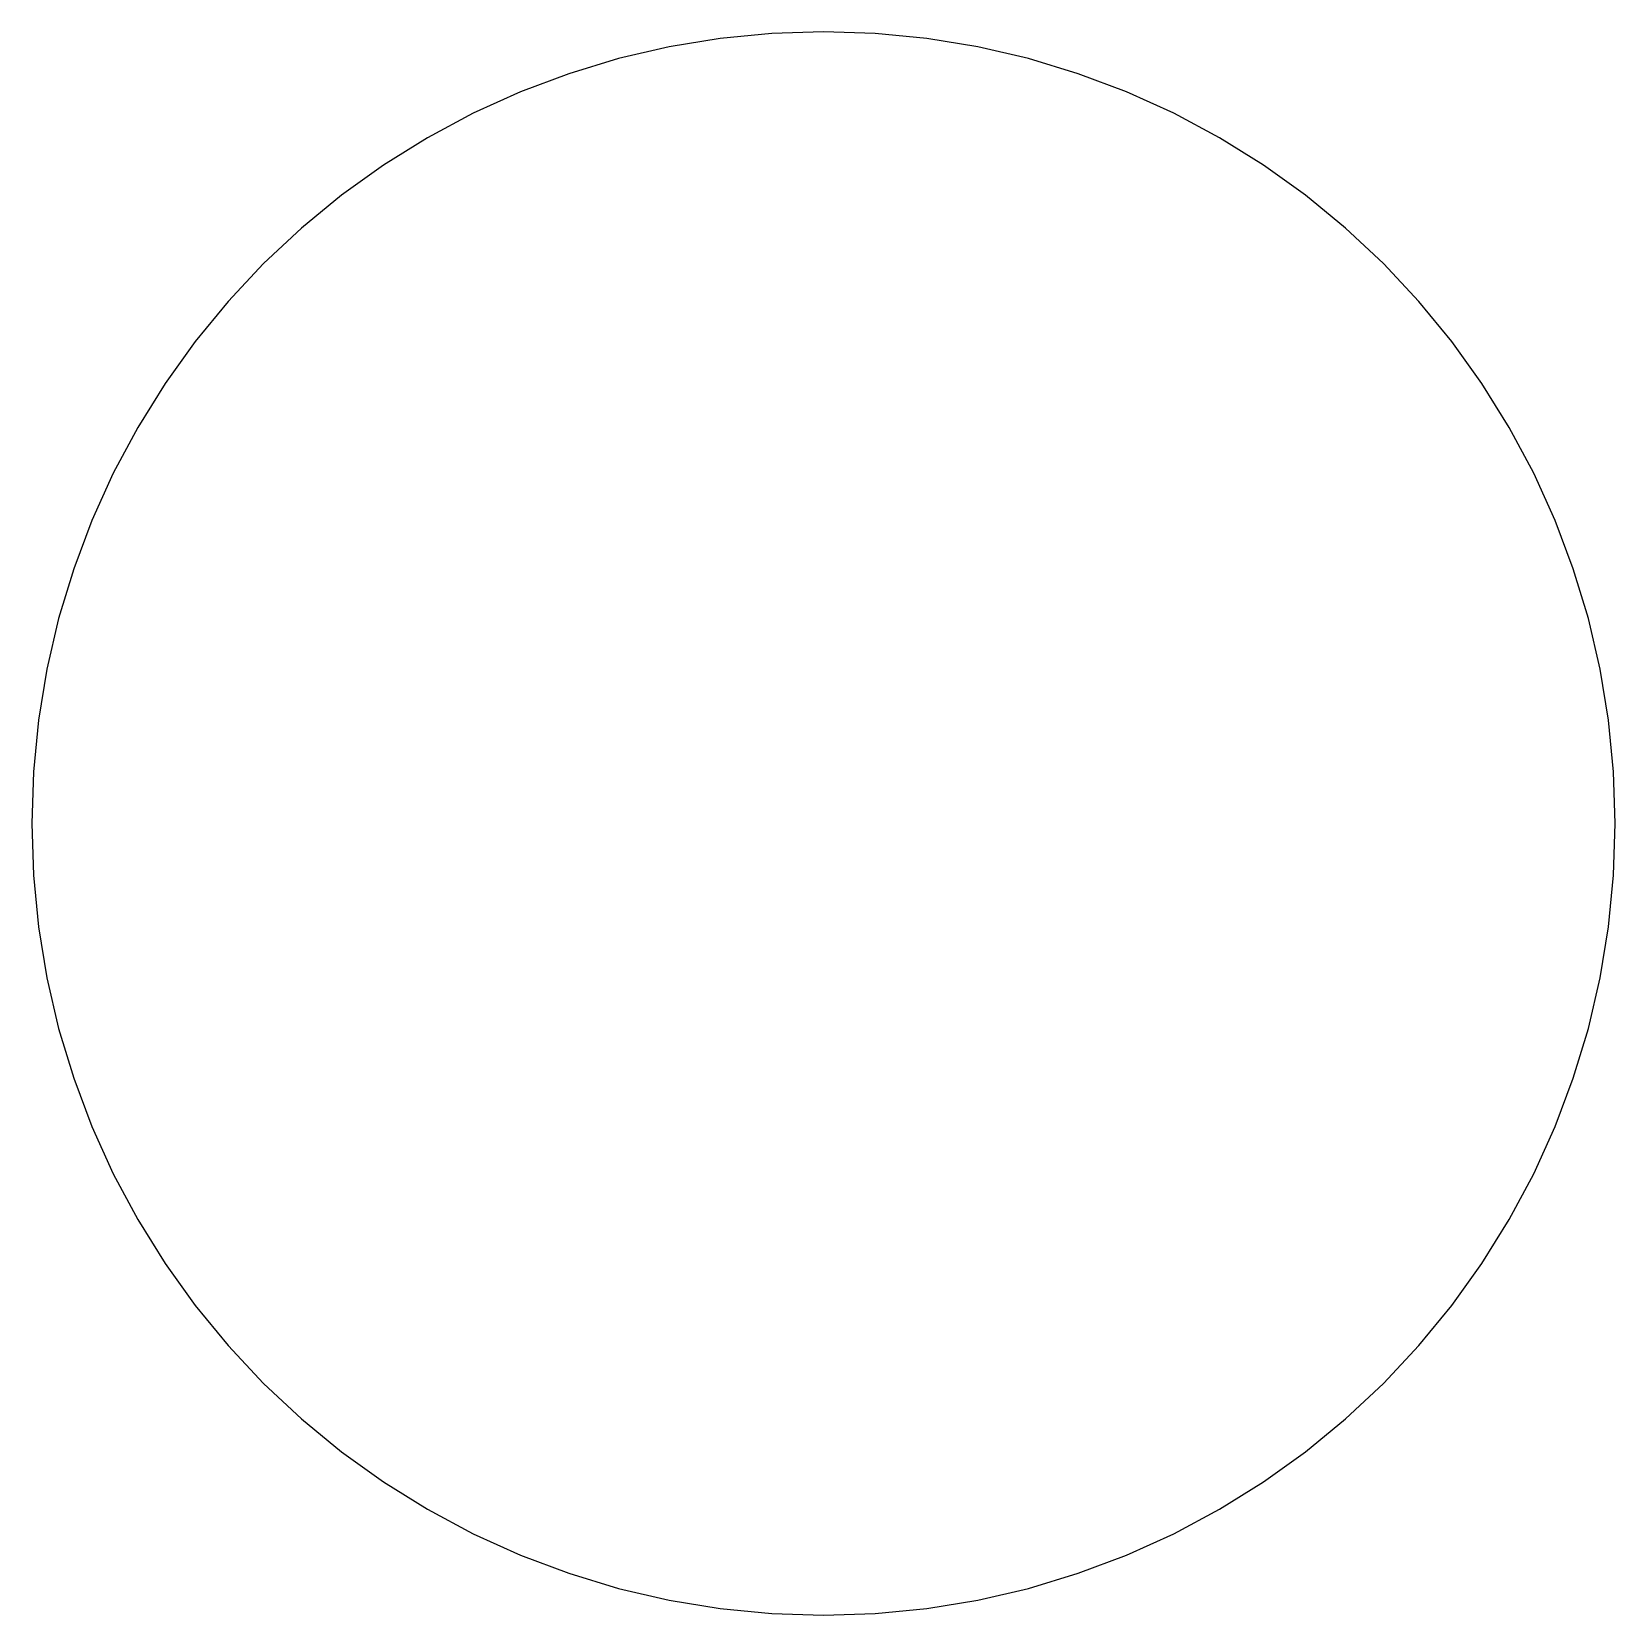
# Model space of a CAD drawing. Header units: metres. Extents: x -69 to -31, y -19 to 19.
import ezdxf

# ---------------------------------------------------------------- set-up
doc = ezdxf.new("R2010")
doc.units = ezdxf.units.M

msp = doc.modelspace()

# ---------------------------------------------------------------- linework, layer by layer
for p, q in [((-50, 19), (-51.2427, 18.9593)), ((-48.7573, 18.9593), (-50, 19)), ((-53.7067, 18.6349), (-54.9176, 18.3526)), ((-52.48, 18.8375), (-53.7067, 18.6349)), ((-51.2427, 18.9593), (-52.48, 18.8375)), ((-47.52, 18.8375), (-48.7573, 18.9593)), ((-46.2933, 18.6349), (-47.52, 18.8375)), ((-45.0824, 18.3526), (-46.2933, 18.6349)), ((-54.9176, 18.3526), (-56.1073, 17.9917)), ((-43.8927, 17.9917), (-45.0824, 18.3526)), ((-56.1073, 17.9917), (-57.271, 17.5537)), ((-42.729, 17.5537), (-43.8927, 17.9917)), ((-57.271, 17.5537), (-58.4035, 17.0406)), ((-41.5965, 17.0406), (-42.729, 17.5537)), ((-58.4035, 17.0406), (-59.5, 16.4545)), ((-40.5, 16.4545), (-41.5965, 17.0406)), ((-59.5, 16.4545), (-60.5558, 15.7979)), ((-39.4442, 15.7979), (-40.5, 16.4545)), ((-60.5558, 15.7979), (-61.5665, 15.0737)), ((-38.4335, 15.0737), (-39.4442, 15.7979)), ((-61.5665, 15.0737), (-62.5276, 14.285)), ((-37.4724, 14.285), (-38.4335, 15.0737)), ((-62.5276, 14.285), (-63.435, 13.435)), ((-36.565, 13.435), (-37.4724, 14.285)), ((-63.435, 13.435), (-64.285, 12.5276)), ((-35.715, 12.5276), (-36.565, 13.435)), ((-64.285, 12.5276), (-65.0737, 11.5665)), ((-34.9263, 11.5665), (-35.715, 12.5276)), ((-65.0737, 11.5665), (-65.7979, 10.5558)), ((-34.2021, 10.5558), (-34.9263, 11.5665)), ((-65.7979, 10.5558), (-66.4545, 9.5)), ((-33.5455, 9.5), (-34.2021, 10.5558)), ((-66.4545, 9.5), (-67.0406, 8.40349)), ((-32.9594, 8.40349), (-33.5455, 9.5)), ((-67.0406, 8.40349), (-67.5537, 7.27099)), ((-32.4463, 7.27099), (-32.9594, 8.40349)), ((-67.5537, 7.27099), (-67.9917, 6.10735)), ((-32.0083, 6.10735), (-32.4463, 7.27099)), ((-67.9917, 6.10735), (-68.3526, 4.91756)), ((-31.6474, 4.91756), (-32.0083, 6.10735)), ((-68.3526, 4.91756), (-68.6349, 3.70672)), ((-31.3651, 3.70672), (-31.6474, 4.91756)), ((-68.6349, 3.70672), (-68.8375, 2.48)), ((-31.1625, 2.48), (-31.3651, 3.70672)), ((-68.8375, 2.48), (-68.9593, 1.24266)), ((-31.0407, 1.24266), (-31.1625, 2.48)), ((-68.9593, 1.24266), (-69, 0)), ((-31, 0), (-31.0407, 1.24266)), ((-69, 0), (-68.9593, -1.24266)), ((-31.0407, -1.24266), (-31, 0)), ((-68.9593, -1.24266), (-68.8375, -2.48)), ((-31.1625, -2.48), (-31.0407, -1.24266)), ((-68.8375, -2.48), (-68.6349, -3.70672)), ((-31.3651, -3.70672), (-31.1625, -2.48)), ((-68.6349, -3.70672), (-68.3526, -4.91756)), ((-31.6474, -4.91756), (-31.3651, -3.70672)), ((-68.3526, -4.91756), (-67.9917, -6.10735)), ((-32.0083, -6.10735), (-31.6474, -4.91756)), ((-67.9917, -6.10735), (-67.5537, -7.27099)), ((-32.4463, -7.27099), (-32.0083, -6.10735)), ((-67.5537, -7.27099), (-67.0406, -8.40349)), ((-32.9594, -8.40349), (-32.4463, -7.27099)), ((-67.0406, -8.40349), (-66.4545, -9.5)), ((-33.5455, -9.5), (-32.9594, -8.40349)), ((-66.4545, -9.5), (-65.7979, -10.5558)), ((-34.2021, -10.5558), (-33.5455, -9.5)), ((-65.7979, -10.5558), (-65.0737, -11.5665)), ((-34.9263, -11.5665), (-34.2021, -10.5558)), ((-65.0737, -11.5665), (-64.285, -12.5276)), ((-35.715, -12.5276), (-34.9263, -11.5665)), ((-64.285, -12.5276), (-63.435, -13.435)), ((-36.565, -13.435), (-35.715, -12.5276)), ((-63.435, -13.435), (-62.5276, -14.285)), ((-37.4724, -14.285), (-36.565, -13.435)), ((-62.5276, -14.285), (-61.5665, -15.0737)), ((-38.4335, -15.0737), (-37.4724, -14.285)), ((-61.5665, -15.0737), (-60.5558, -15.7979)), ((-39.4442, -15.7979), (-38.4335, -15.0737)), ((-60.5558, -15.7979), (-59.5, -16.4545)), ((-40.5, -16.4545), (-39.4442, -15.7979)), ((-59.5, -16.4545), (-58.4035, -17.0406)), ((-41.5965, -17.0406), (-40.5, -16.4545)), ((-58.4035, -17.0406), (-57.271, -17.5537)), ((-42.729, -17.5537), (-41.5965, -17.0406)), ((-57.271, -17.5537), (-56.1073, -17.9917)), ((-43.8927, -17.9917), (-42.729, -17.5537)), ((-56.1073, -17.9917), (-54.9176, -18.3526)), ((-45.0824, -18.3526), (-43.8927, -17.9917)), ((-54.9176, -18.3526), (-53.7067, -18.6349)), ((-46.2933, -18.6349), (-45.0824, -18.3526)), ((-53.7067, -18.6349), (-52.48, -18.8375)), ((-52.48, -18.8375), (-51.2427, -18.9593)), ((-51.2427, -18.9593), (-50, -19)), ((-50, -19), (-48.7573, -18.9593)), ((-48.7573, -18.9593), (-47.52, -18.8375)), ((-47.52, -18.8375), (-46.2933, -18.6349))]:
    msp.add_line(p, q)

doc.saveas('drawing.dxf')
